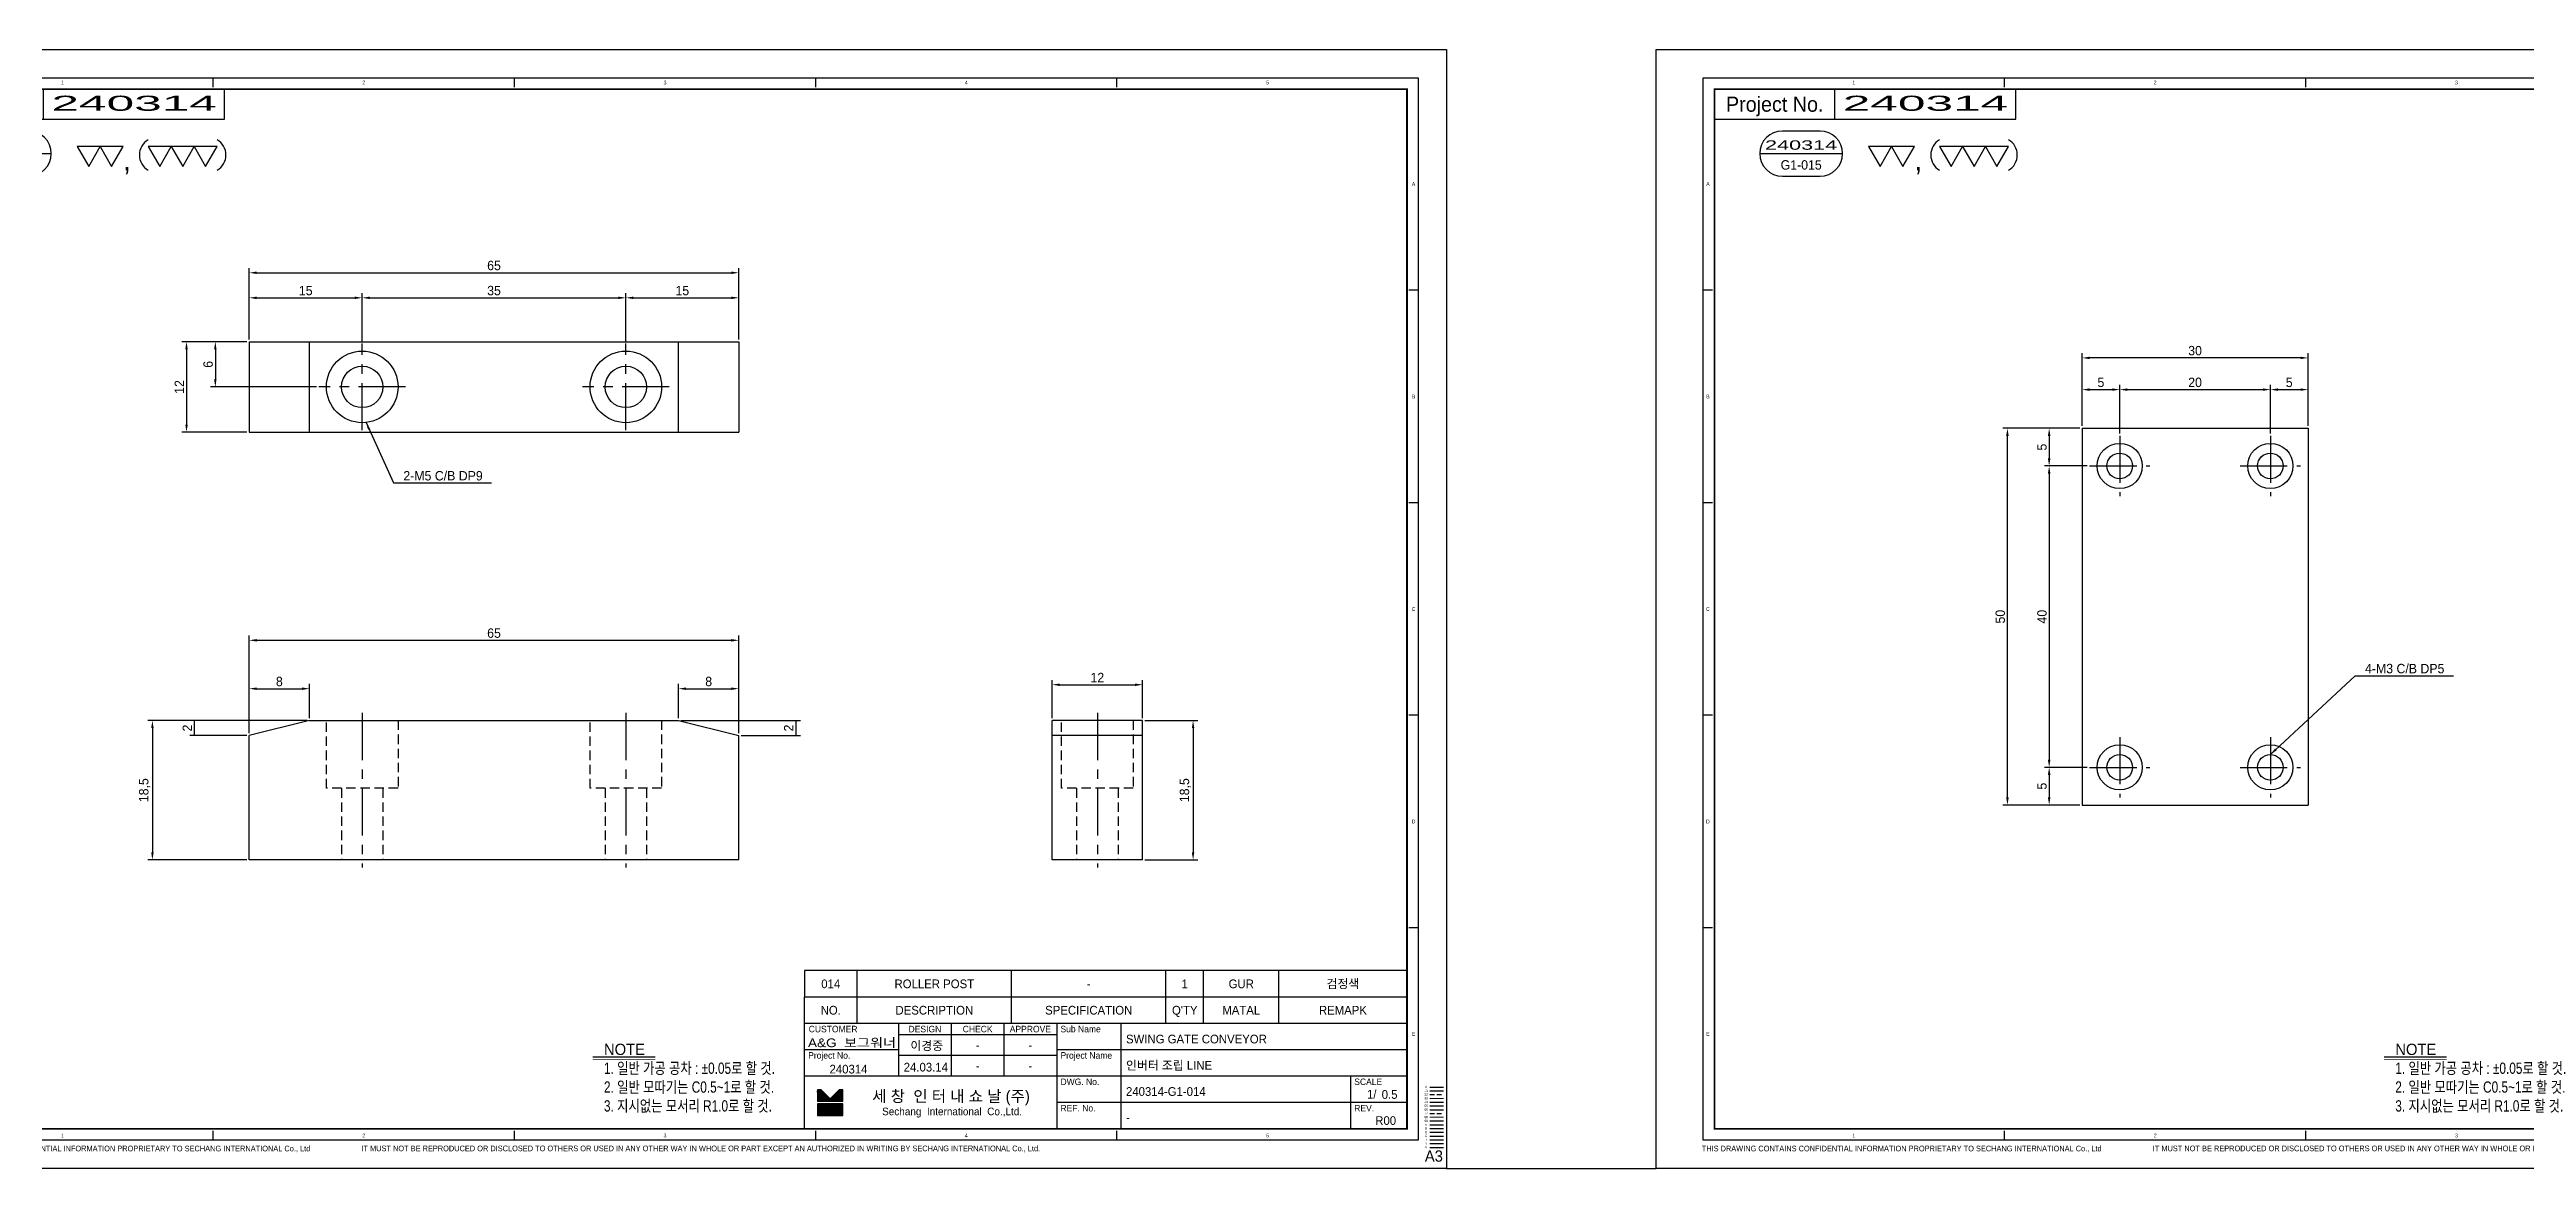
# Model space of a CAD drawing. Header units: inches. Extents: x 0 to 77285, y -118 to 40065.
# Drawn here: x 72212.4 to 72541.3, y 15466 to 15614.5 of the extents above; entities that cross this region are included whole.
import ezdxf
from ezdxf.enums import TextEntityAlignment as Align

# ---------------------------------------------------------------- set-up
doc = ezdxf.new("R2010")
doc.units = ezdxf.units.IN
doc.header["$LTSCALE"] = 5
doc.header["$MEASUREMENT"] = 0
for name, pattern in [('CENTER', [2, 1.25, -0.25, 0.25, -0.25]), ('HIDDEN', [0.375, 0.25, -0.125]), ('PHANTOM', [2.5, 1.25, -0.25, 0.25, -0.25, 0.25, -0.25])]:
    doc.linetypes.add(name, pattern=pattern)
for name, color, linetype in [('11', 1, 'CENTER'), ('22', 2, 'HIDDEN'), ('44', 4, 'Continuous'), ('55', 5, 'Continuous'), ('66', 6, 'PHANTOM'), ('77', 40, 'HIDDEN'), ('99', 181, 'Continuous'), ('A', 8, 'Continuous'), ('B', 123, 'Continuous'), ('D', 3, 'Continuous'), ('G', 231, 'Continuous'), ('T', 3, 'Continuous'), ('VV', 1, 'Continuous'), ('Y', 60, 'Continuous')]:
    doc.layers.add(name, color=color, linetype=linetype)
doc.layers.add('33', color=3, linetype='PHANTOM', lineweight=9)
doc.layers.add('88', color=35, linetype='Continuous', lineweight=5)
doc.styles.add('SCI', font='')
doc.styles.get('SCI').set_extended_font_data('Gulim')
doc.dimstyles.new('SCH', dxfattribs={"dimtxt": 2.5, "dimasz": 2, "dimexe": 1.25, "dimexo": 0.625, "dimtad": 1, "dimdec": 8, "dimtxsty": 'SCI', "dimcen": 2.5, "dimclrd": 4, "dimclre": 4, "dimclrt": 7, "dimadec": 8, "dimazin": 2, "dimtfac": 1, "dimtdec": 8, "dimtmove": 0, "dimatfit": 3, "dimfxl": 1, "dimarcsym": 0})

# ---------------------------------------------------------------- blocks, each defined once
blk = doc.blocks.new('A$Cf37cf9b6')
for p, q in [((-15, 0), (-15, -16.5)), ((-15, 0), (50, 0)), ((50, 0), (50, -16.5)), ((-7, -18.5), (-15, -16.5)), ((42, -18.5), (-7, -18.5)), ((42, -18.5), (50, -16.5))]:
    blk.add_line(p, q)
at = {"layer": '11'}
for p, q in [((0, -19.5), (0, 1)), ((35, -19.5), (35, 1))]:
    blk.add_line(p, q, dxfattribs=at)
at = {"layer": '22'}
for p, q in [((-2.75, -9.5), (-2.75, 0)), ((2.75, -9.5), (2.75, 0)), ((32.25, -9.5), (32.25, 0)), ((37.75, -9.5), (37.75, 0)), ((-4.75, -18.5), (-4.75, -9.5)), ((-4.75, -9.5), (4.75, -9.5)), ((4.75, -9.5), (4.75, -18.5)), ((30.25, -18.5), (30.25, -9.5)), ((30.25, -9.5), (39.75, -9.5)), ((39.75, -9.5), (39.75, -18.5))]:
    blk.add_line(p, q, dxfattribs=at)
blk = doc.blocks.new('A$Cbcd5fe96')
for p, q in [((-5, 0), (-5, 12)), ((60, 12), (-5, 12)), ((3, 12), (3, 0)), ((52, 12), (52, 0)), ((60, 0), (60, 12)), ((60, 0), (-5, 0))]:
    blk.add_line(p, q)
for centre, radius in [((10, 6), 4.75), ((45, 6), 4.75), ((10, 6), 2.75), ((45, 6), 2.75)]:
    blk.add_circle(centre, radius)
at = {"layer": '11'}
for p, q in [((10, 11.75), (10, 0.25)), ((45, 11.75), (45, 0.25)), ((4.25, 6), (15.75, 6)), ((39.25, 6), (50.75, 6))]:
    blk.add_line(p, q, dxfattribs=at)
blk = doc.blocks.new('A$C243f6bf6')
for p, q in [((-25, 5), (-25, -45)), ((-25, 5), (5, 5)), ((5, 5), (5, -45)), ((-25, -45), (5, -45))]:
    blk.add_line(p, q)
for centre, radius in [((-20, 0), 3), ((-20, 0), 1.7), ((0, 0), 3), ((0, 0), 1.7), ((-20, -40), 3), ((-20, -40), 1.7), ((0, -40), 3), ((0, -40), 1.7)]:
    blk.add_circle(centre, radius)
at = {"layer": '11'}
for p, q in [((-20, 4), (-20, -4)), ((0, 4), (0, -4)), ((-24, 0), (-16, 0)), ((-4, 0), (4, 0)), ((-20, -36), (-20, -44)), ((0, -36), (0, -44)), ((-24, -40), (-16, -40)), ((-4, -40), (4, -40))]:
    blk.add_line(p, q, dxfattribs=at)
blk = doc.blocks.new('A$C1dd4786c')
for p, q in [((-18.5, 6), (-18.5, -6)), ((0, 6), (-18.5, 6)), ((-16.5, 6), (-16.5, -6)), ((0, 6), (0, -6)), ((0, -6), (-18.5, -6))]:
    blk.add_line(p, q)
at = {"layer": '11'}
blk.add_line((-19.5, 0), (1, 0), dxfattribs=at)
at = {"layer": '22'}
for p, q in [((-18.5, 4.75), (-9.5, 4.75)), ((-9.5, 4.75), (-9.5, -4.75)), ((-9.5, 2.75), (0, 2.75)), ((-9.5, -2.75), (0, -2.75)), ((-9.5, -4.75), (-18.5, -4.75))]:
    blk.add_line(p, q, dxfattribs=at)
blk = doc.blocks.new('J2')
for p, q in [((0, 2.25), (-2.6, 2.25)), ((-2.6, 2.25), (-1.3, 0)), ((-1.3, 0), (0, 2.25)), ((2.6, 2.25), (0, 2.25)), ((0, 2.25), (1.3, 0)), ((1.3, 0), (2.6, 2.25))]:
    blk.add_line(p, q)
blk = doc.blocks.new('J3')
for p, q in [((-3.9, 2.25), (-2.6, 0)), ((-1.3, 2.25), (-3.9, 2.25)), ((-2.6, 0), (-1.3, 2.25)), ((-1.3, 2.25), (0, 0)), ((1.3, 2.25), (-1.3, 2.25)), ((0, 0), (1.3, 2.25)), ((1.3, 2.25), (2.6, 0)), ((3.9, 2.25), (1.3, 2.25)), ((2.6, 0), (3.9, 2.25))]:
    blk.add_line(p, q)
blk = doc.blocks.new('A$C645fd8c3')
at = {"linetype": 'Continuous'}
h = blk.add_hatch(dxfattribs=at)
h.set_pattern_fill('ANSI31', color=5, scale=0.563055, style=0)
h.set_pattern_definition([(45, (-482.600826, -378.99261), (-0.04976753, 0.04976753), [])])
h.paths.add_polyline_path([(259.73, -279.27), (259.73, -276.17), (258.74, -276.17), (256.35, -278.56), (253.96, -276.17), (252.97, -276.17), (252.97, -279.27)])
h.paths.add_polyline_path([(252.97, -279.83), (252.97, -282.93), (259.73, -282.93), (259.73, -279.83)])
at = {"color": 2}
for p, q in [((12.5, -289.5), (12.5, -7.5)), ((12.5, -7.5), (412.5, -7.5)), ((92.5, -10), (92.5, -7.5)), ((172.5, -10), (172.5, -7.5)), ((252.5, -10), (252.5, -7.5)), ((332.5, -10), (332.5, -7.5)), ((412.5, -7.5), (412.5, -289.5)), ((15, -63.9), (12.5, -63.9)), ((412.5, -63.9), (410, -63.9)), ((15, -120.3), (12.5, -120.3)), ((412.5, -120.3), (410, -120.3)), ((15, -176.7), (12.5, -176.7)), ((412.5, -176.7), (410, -176.7)), ((15, -233.1), (12.5, -233.1)), ((412.5, -233.1), (410, -233.1)), ((92.5, -289.5), (92.5, -287)), ((172.5, -289.5), (172.5, -287)), ((252.5, -289.5), (252.5, -287)), ((332.5, -289.5), (332.5, -287)), ((412.5, -289.5), (12.5, -289.5))]:
    blk.add_line(p, q, dxfattribs=at)
at = {"color": 40}
for p, q in [((47.5, -18.5), (47.5, -10.5)), ((95.5, -18.5), (95.5, -10.5))]:
    blk.add_line(p, q, dxfattribs=at)
at = {"color": 7, "linetype": 'Continuous'}
blk.add_line((27.52, -27.62), (49.52, -27.62), dxfattribs=at)
for p, q in [((409.5, -244.5), (249.5, -244.5)), ((249.5, -244.5), (249.5, -251.5)), ((249.5, -286.5), (249.5, -251.5)), ((409.5, -251.5), (249.5, -251.5)), ((409.5, -258.5), (249.5, -258.5)), ((316.5, -261.5), (274.5, -261.5)), ((316.5, -258.5), (316.5, -286.5)), ((316.5, -267), (274.5, -267)), ((415.59, -275.4), (419.2, -275.4))]:
    blk.add_line(p, q)
at = {"color": 3}
for p, q in [((263.5, -251.5), (263.5, -244.5)), ((304.5, -251.5), (304.5, -244.5)), ((345.5, -251.5), (345.5, -244.5)), ((355.5, -251.5), (355.5, -244.5)), ((375.5, -251.5), (375.5, -244.5)), ((263.5, -258.5), (263.5, -251.5)), ((304.5, -258.5), (304.5, -251.5)), ((345.5, -258.5), (345.5, -251.5)), ((355.5, -258.5), (355.5, -251.5)), ((375.5, -258.5), (375.5, -251.5)), ((274.5, -258.5), (274.5, -272.5)), ((288.5, -258.5), (288.5, -272.5)), ((302.5, -258.5), (302.5, -272.5)), ((333.5, -258.5), (333.5, -286.5)), ((274.5, -265.5), (249.5, -265.5)), ((409.58, -265.5), (316.5, -265.5)), ((409.5, -272.5), (249.5, -272.5)), ((409.58, -279.5), (316.5, -279.5))]:
    blk.add_line(p, q, dxfattribs=at)
at = {"color": 5, "linetype": 'Continuous'}
for p, q in [((252.97, -276.17), (252.97, -279.27)), ((253.96, -276.17), (252.97, -276.17)), ((253.96, -276.17), (256.35, -278.56)), ((258.74, -276.17), (256.35, -278.56)), ((259.73, -276.17), (258.74, -276.17)), ((259.73, -279.27), (259.73, -276.17)), ((259.73, -279.27), (252.97, -279.27)), ((252.97, -279.83), (252.97, -282.93)), ((259.73, -279.83), (252.97, -279.83)), ((259.73, -282.93), (259.73, -279.83)), ((252.97, -282.93), (259.73, -282.93))]:
    blk.add_line(p, q, dxfattribs=at)
at = {"color": 40, "const_width": 0.5}
blk.add_lwpolyline([(15.5, -286.5), (15.5, -10.5), (409.5, -10.5), (409.5, -286.5)], close=True, dxfattribs=at)
at = {"color": 40}
blk.add_lwpolyline([(15.5, -18.5), (95.5, -18.5)], dxfattribs=at)
blk.add_lwpolyline([(33.52, -21.62, 1), (33.52, -33.62), (43.52, -33.62, 1), (43.52, -21.62)], format="xyb", close=True)
at = {"const_width": 0.257}
blk.add_lwpolyline([(193.31, -268.04), (209.91, -268.04)], dxfattribs=at)
at = {"color": 3}
blk.add_lwpolyline([(193.31, -267.35), (209.91, -267.35)], dxfattribs=at)
for centre, start, end in [((77.61, -27.99), 120, 240), ((91.22, -27.99), 300, 60)]:
    blk.add_arc(centre, 4.69, start, end)
at = {"layer": '11'}
blk.add_line((415.59, -276.4), (419.2, -276.4), dxfattribs=at)
at = {"layer": '22'}
blk.add_line((415.59, -277.4), (419.2, -277.4), dxfattribs=at)
at = {"layer": '33'}
blk.add_line((415.59, -278.4), (419.2, -278.4), dxfattribs=at)
at = {"layer": '44'}
blk.add_line((415.59, -279.4), (419.2, -279.4), dxfattribs=at)
at = {"layer": '55'}
blk.add_line((415.59, -280.4), (419.2, -280.4), dxfattribs=at)
at = {"layer": '66'}
blk.add_line((415.59, -281.4), (419.2, -281.4), dxfattribs=at)
at = {"layer": '77'}
blk.add_line((415.59, -282.4), (419.2, -282.4), dxfattribs=at)
at = {"layer": '88'}
blk.add_line((415.59, -283.4), (419.2, -283.4), dxfattribs=at)
at = {"layer": '99'}
blk.add_line((415.59, -284.4), (419.2, -284.4), dxfattribs=at)
at = {"layer": 'A'}
blk.add_line((415.59, -285.4), (419.2, -285.4), dxfattribs=at)
at = {"layer": 'B'}
blk.add_line((415.59, -286.4), (419.2, -286.4), dxfattribs=at)
at = {"layer": 'D'}
blk.add_line((415.59, -287.4), (419.2, -287.4), dxfattribs=at)
at = {"layer": 'Defpoints', "color": 1}
blk.add_lwpolyline([(0, -297), (0, 0), (420, 0), (420, -297)], close=True, dxfattribs=at)
at = {"layer": 'G'}
blk.add_line((415.59, -288.4), (419.2, -288.4), dxfattribs=at)
at = {"layer": 'T'}
for p, q in [((394.5, -272.5), (394.5, -286.5)), ((415.59, -289.4), (419.2, -289.4))]:
    blk.add_line(p, q, dxfattribs=at)
at = {"layer": 'VV'}
blk.add_line((415.59, -291.4), (419.2, -291.4), dxfattribs=at)
at = {"layer": 'Y'}
blk.add_line((415.59, -290.4), (419.2, -290.4), dxfattribs=at)
at = {"xscale": 2.34375, "yscale": 2.34375, "zscale": 2.34375}
for name, p in [('J2', (62.5, -31.03)), ('J3', (84.42, -31.03))]:
    blk.add_blockref(name, p, dxfattribs=at)
at = {"style": 'SCI'}
for s, height, p in [('Project No.', 4, (31.5, -14.5)), (',', 5.86, (69.61, -29.14)), ('NO.', 2.308, (256.5, -255)), ('DESCRIPTION', 2.3077, (284, -255)), ('SPECIFICATION', 2.3077, (325, -255)), ("Q'TY", 2.308, (350.5, -255)), ('MATAL', 2.308, (365.5, -255)), ('REMAPK', 2.308, (392.5, -255)), ('DESIGN', 1.731, (281.5, -260)), ('이경중', 2.308, (282, -264.44)), ('CHECK', 1.731, (295.5, -260)), ('APPROVE', 1.731, (309.5, -260)), ('-', 2.31, (295.5, -264.25)), ('-', 2.31, (309.5, -264.25)), ('세 창  인 터 내 쇼 날 (주)', 3.0296, (288.44, -277.82)), ('0', 0.6, (414.6, -275.37)), ('Sechang  International  Co.,Ltd.', 2.0198, (288.72, -281.87))]:
    blk.add_text(s, height=height, dxfattribs=at).set_placement(p, align=Align.MIDDLE_CENTER)
at = {"color": 2, "style": 'SCI'}
for s, p in [('1', (52.5, -8.75)), ('2', (132.5, -8.75)), ('3', (212.5, -8.75)), ('4', (292.5, -8.75)), ('5', (372.5, -8.75)), ('A', (13.75, -35.7)), ('A', (411.25, -35.7)), ('B', (13.75, -92.1)), ('B', (411.25, -92.1)), ('C', (13.75, -148.5)), ('C', (411.25, -148.5)), ('D', (13.75, -204.9)), ('D', (411.25, -204.9)), ('E', (13.75, -261.3)), ('E', (411.25, -261.3)), ('E', (411.25, -261.3)), ('1', (52.5, -288.25)), ('2', (132.5, -288.25)), ('3', (212.5, -288.25)), ('4', (292.5, -288.25)), ('5', (372.5, -288.25))]:
    blk.add_text(s, height=1, dxfattribs=at).set_placement(p, align=Align.MIDDLE_CENTER)
at = {"style": 'SCI'}
for s, height, p in [('CUSTOMER', 1.731, (250.65, -260)), ('Sub Name', 1.731, (317.5, -260)), ('Project No.', 1.7308, (250.5, -267)), ('Project Name', 1.7308, (317.5, -267)), ('DWG. No.', 1.731, (317.5, -274)), ('SCALE', 1.731, (395.5, -274)), ('REF. No.', 1.731, (317.5, -281)), ('REV.', 1.731, (395.5, -281))]:
    blk.add_text(s, height=height, dxfattribs=at).set_placement(p, align=Align.MIDDLE_LEFT)
at = {"color": 40, "style": 'SCI'}
for s, height, p in [('-', 2.31, (295.5, -269.75)), ('-', 2.31, (309.5, -269.75)), ('1/', 2.308, (400.15, -277.29))]:
    blk.add_text(s, height=height, dxfattribs=at).set_placement(p, align=Align.MIDDLE_CENTER)
at = {"color": 3, "linetype": 'Continuous', "style": 'SCI'}
for s, p in [('THIS DRAWING CONTAINS CONFIDENTIAL INFORMATION PROPRIETARY TO SECHANG INTERNATIONAL Co., Ltd  ', (12.11, -292.46)), ('IT MUST NOT BE REPRODUCED OR DISCLOSED TO OTHERS OR USED IN ANY OTHER WAY IN WHOLE OR PART EXCEPT AN AUTHORIZED IN WRITING BY SECHANG INTERNATIONAL Co., Ltd.', (131.88, -292.43))]:
    blk.add_text(s, height=1.5, dxfattribs=at).set_placement(p)
at = {"color": 2, "style": 'SCI'}
blk.add_text('A3', height=3, dxfattribs=at).set_placement((419.05, -296.11), align=Align.BOTTOM_RIGHT)
at = {"color": 40, "insert": (196.28, -263.89), "char_height": 3, "attachment_point": 1, "style": 'SCI'}
blk.add_mtext_dynamic_manual_height_columns('NOTE{\\W0.8;\\P1. 일반 가공 공차 : %%P0.05로 할 것.\\P2. 일반 모따기는 C0.5~1로 할 것.\\P3. 지시없는 모서리 R1.0로 할 것.}', width=205.982, gutter_width=1.29, heights=[0], dxfattribs=at)
at = {"layer": '11', "style": 'SCI'}
blk.add_text('11', height=0.6, dxfattribs=at).set_placement((414.6, -276.37), align=Align.MIDDLE_CENTER)
at = {"layer": '22', "style": 'SCI'}
blk.add_text('22', height=0.6, dxfattribs=at).set_placement((414.6, -277.37), align=Align.MIDDLE_CENTER)
at = {"layer": '33', "style": 'SCI'}
blk.add_text('33', height=0.6, dxfattribs=at).set_placement((414.6, -278.37), align=Align.MIDDLE_CENTER)
at = {"layer": '44', "style": 'SCI'}
blk.add_text('44', height=0.6, dxfattribs=at).set_placement((414.6, -279.37), align=Align.MIDDLE_CENTER)
at = {"layer": '55', "style": 'SCI'}
blk.add_text('55', height=0.6, dxfattribs=at).set_placement((414.6, -280.37), align=Align.MIDDLE_CENTER)
at = {"layer": '66', "style": 'SCI'}
blk.add_text('66', height=0.6, dxfattribs=at).set_placement((414.6, -281.37), align=Align.MIDDLE_CENTER)
at = {"layer": '77', "style": 'SCI'}
blk.add_text('77', height=0.6, dxfattribs=at).set_placement((414.6, -282.37), align=Align.MIDDLE_CENTER)
at = {"layer": '88', "style": 'SCI'}
blk.add_text('88', height=0.6, dxfattribs=at).set_placement((414.6, -283.37), align=Align.MIDDLE_CENTER)
at = {"layer": '99', "style": 'SCI'}
blk.add_text('99', height=0.6, dxfattribs=at).set_placement((414.6, -284.37), align=Align.MIDDLE_CENTER)
at = {"layer": 'A', "style": 'SCI'}
blk.add_text('A', height=0.6, dxfattribs=at).set_placement((414.6, -285.37), align=Align.MIDDLE_CENTER)
at = {"layer": 'B', "style": 'SCI'}
blk.add_text('B', height=0.6, dxfattribs=at).set_placement((414.6, -286.37), align=Align.MIDDLE_CENTER)
at = {"layer": 'D', "style": 'SCI'}
blk.add_text('D', height=0.6, dxfattribs=at).set_placement((414.6, -287.37), align=Align.MIDDLE_CENTER)
at = {"layer": 'G', "style": 'SCI'}
blk.add_text('G', height=0.6, dxfattribs=at).set_placement((414.6, -288.37), align=Align.MIDDLE_CENTER)
at = {"layer": 'T', "style": 'SCI'}
blk.add_text('T', height=0.6, dxfattribs=at).set_placement((414.6, -289.37), align=Align.MIDDLE_CENTER)
at = {"layer": 'VV', "style": 'SCI'}
blk.add_text('V', height=0.6, dxfattribs=at).set_placement((414.6, -291.37), align=Align.MIDDLE_CENTER)
at = {"layer": 'Y', "style": 'SCI'}
blk.add_text('Y', height=0.6, dxfattribs=at).set_placement((414.6, -290.37), align=Align.MIDDLE_CENTER)
blk = doc.blocks.new('*D1643')
at = {"color": 4, "lineweight": -2, "transparency": 16777216}
for p, q in [((72238.95, 15575.99), (72238.95, 15582.13)), ((72239.95, 15581.51), (72252.95, 15581.51)), ((72253.95, 15575.99), (72253.95, 15582.13))]:
    blk.add_line(p, q, dxfattribs=at)
at = {"color": 4, "transparency": 16777216}
for points in [[(72239.95, 15581.67), (72239.95, 15581.34), (72238.95, 15581.51)], [(72252.95, 15581.67), (72252.95, 15581.34), (72253.95, 15581.51)]]:
    blk.add_solid(points, dxfattribs=at)
at = {"layer": 'Defpoints', "color": 0, "transparency": 16777216}
for p in [(72253.95, 15581.51), (72238.95, 15575.68), (72253.95, 15575.68)]:
    blk.add_point(p, dxfattribs=at)
at = {"color": 7, "transparency": 16777216, "insert": (72246.45, 15582.46), "char_height": 1.25, "attachment_point": 5, "style": 'SCI'}
blk.add_mtext('15', dxfattribs=at)
blk = doc.blocks.new('*D1645')
at = {"color": 4, "lineweight": -2, "transparency": 16777216}
for p, q in [((72288.95, 15575.74), (72288.95, 15582.13)), ((72289.95, 15581.51), (72302.95, 15581.51)), ((72303.95, 15575.99), (72303.95, 15582.13))]:
    blk.add_line(p, q, dxfattribs=at)
at = {"color": 4, "transparency": 16777216}
for points in [[(72289.95, 15581.67), (72289.95, 15581.34), (72288.95, 15581.51)], [(72302.95, 15581.67), (72302.95, 15581.34), (72303.95, 15581.51)]]:
    blk.add_solid(points, dxfattribs=at)
at = {"layer": 'Defpoints', "color": 0, "transparency": 16777216}
for p in [(72303.95, 15581.51), (72288.95, 15575.43), (72303.95, 15575.68)]:
    blk.add_point(p, dxfattribs=at)
at = {"color": 7, "transparency": 16777216, "insert": (72296.45, 15582.46), "char_height": 1.25, "attachment_point": 5, "style": 'SCI'}
blk.add_mtext('15', dxfattribs=at)
blk = doc.blocks.new('*D1646')
at = {"color": 4, "lineweight": -2, "transparency": 16777216}
for p, q in [((72238.95, 15575.99), (72238.95, 15585.46)), ((72239.95, 15584.83), (72302.95, 15584.83)), ((72303.95, 15575.99), (72303.95, 15585.46))]:
    blk.add_line(p, q, dxfattribs=at)
at = {"color": 4, "transparency": 16777216}
for points in [[(72239.95, 15585), (72239.95, 15584.67), (72238.95, 15584.83)], [(72302.95, 15585), (72302.95, 15584.67), (72303.95, 15584.83)]]:
    blk.add_solid(points, dxfattribs=at)
at = {"layer": 'Defpoints', "color": 0, "transparency": 16777216}
for p in [(72303.95, 15584.83), (72238.95, 15575.68), (72303.95, 15575.68)]:
    blk.add_point(p, dxfattribs=at)
at = {"color": 7, "transparency": 16777216, "insert": (72271.45, 15585.79), "char_height": 1.25, "attachment_point": 5, "style": 'SCI'}
blk.add_mtext('65', dxfattribs=at)
blk = doc.blocks.new('*D1647')
at = {"color": 4, "lineweight": -2, "transparency": 16777216}
for p, q in [((72238.64, 15575.68), (72233.82, 15575.68)), ((72234.45, 15574.68), (72234.45, 15570.68)), ((72247.89, 15569.68), (72233.82, 15569.68))]:
    blk.add_line(p, q, dxfattribs=at)
at = {"color": 4, "transparency": 16777216}
for points in [[(72234.28, 15574.68), (72234.61, 15574.68), (72234.45, 15575.68)], [(72234.28, 15570.68), (72234.61, 15570.68), (72234.45, 15569.68)]]:
    blk.add_solid(points, dxfattribs=at)
at = {"layer": 'Defpoints', "color": 0, "transparency": 16777216}
for p in [(72238.95, 15575.68), (72234.45, 15569.68), (72248.2, 15569.68)]:
    blk.add_point(p, dxfattribs=at)
at = {"color": 7, "transparency": 16777216, "insert": (72233.49, 15572.68), "char_height": 1.25, "attachment_point": 5, "rotation": 90, "style": 'SCI'}
blk.add_mtext('6', dxfattribs=at)
blk = doc.blocks.new('*D1648')
at = {"color": 4, "lineweight": -2, "transparency": 16777216}
for p, q in [((72238.64, 15575.68), (72230, 15575.68)), ((72230.62, 15574.68), (72230.62, 15564.68)), ((72238.64, 15563.68), (72230, 15563.68))]:
    blk.add_line(p, q, dxfattribs=at)
at = {"color": 4, "transparency": 16777216}
for points in [[(72230.46, 15574.68), (72230.79, 15574.68), (72230.62, 15575.68)], [(72230.46, 15564.68), (72230.79, 15564.68), (72230.62, 15563.68)]]:
    blk.add_solid(points, dxfattribs=at)
at = {"layer": 'Defpoints', "color": 0, "transparency": 16777216}
for p in [(72238.95, 15575.68), (72230.62, 15563.68), (72238.95, 15563.68)]:
    blk.add_point(p, dxfattribs=at)
at = {"color": 7, "transparency": 16777216, "insert": (72229.67, 15569.68), "char_height": 1.25, "attachment_point": 5, "rotation": 90, "style": 'SCI'}
blk.add_mtext('12', dxfattribs=at)
blk = doc.blocks.new('*D1649')
at = {"color": 4, "lineweight": -2, "transparency": 16777216}
for p, q in [((72246.64, 15525.41), (72231.05, 15525.41)), ((72231.67, 15523.41), (72231.67, 15525.41)), ((72238.64, 15523.41), (72231.05, 15523.41))]:
    blk.add_line(p, q, dxfattribs=at)
at = {"layer": 'Defpoints', "color": 0, "transparency": 16777216}
for p in [(72231.67, 15525.41), (72246.95, 15525.41), (72238.95, 15523.41)]:
    blk.add_point(p, dxfattribs=at)
at = {"color": 7, "transparency": 16777216, "insert": (72230.73, 15524.41), "char_height": 1.25, "attachment_point": 5, "rotation": 90, "style": 'SCI'}
blk.add_mtext('2', dxfattribs=at)
blk = doc.blocks.new('*D1650')
at = {"color": 4, "lineweight": -2, "transparency": 16777216}
for p, q in [((72238.95, 15523.73), (72238.95, 15530.26)), ((72239.95, 15529.63), (72245.95, 15529.63)), ((72246.95, 15525.73), (72246.95, 15530.26))]:
    blk.add_line(p, q, dxfattribs=at)
at = {"color": 4, "transparency": 16777216}
for points in [[(72239.95, 15529.8), (72239.95, 15529.46), (72238.95, 15529.63)], [(72245.95, 15529.8), (72245.95, 15529.46), (72246.95, 15529.63)]]:
    blk.add_solid(points, dxfattribs=at)
at = {"layer": 'Defpoints', "color": 0, "transparency": 16777216}
for p in [(72246.95, 15529.63), (72246.95, 15525.41), (72238.95, 15523.41)]:
    blk.add_point(p, dxfattribs=at)
at = {"color": 7, "transparency": 16777216, "insert": (72242.95, 15530.58), "char_height": 1.25, "attachment_point": 5, "style": 'SCI'}
blk.add_mtext('8', dxfattribs=at)
blk = doc.blocks.new('*D1651')
at = {"color": 4, "lineweight": -2, "transparency": 16777216}
for p, q in [((72295.95, 15525.73), (72295.95, 15530.26)), ((72296.95, 15529.63), (72302.95, 15529.63)), ((72303.95, 15523.73), (72303.95, 15530.26))]:
    blk.add_line(p, q, dxfattribs=at)
at = {"color": 4, "transparency": 16777216}
for points in [[(72296.95, 15529.8), (72296.95, 15529.46), (72295.95, 15529.63)], [(72302.95, 15529.8), (72302.95, 15529.46), (72303.95, 15529.63)]]:
    blk.add_solid(points, dxfattribs=at)
at = {"layer": 'Defpoints', "color": 0, "transparency": 16777216}
for p in [(72303.95, 15529.63), (72295.95, 15525.41), (72303.95, 15523.41)]:
    blk.add_point(p, dxfattribs=at)
at = {"color": 7, "transparency": 16777216, "insert": (72299.95, 15530.58), "char_height": 1.25, "attachment_point": 5, "style": 'SCI'}
blk.add_mtext('8', dxfattribs=at)
blk = doc.blocks.new('*D1652')
at = {"color": 4, "lineweight": -2, "transparency": 16777216}
for p, q in [((72296.27, 15525.41), (72312.14, 15525.41)), ((72311.51, 15525.41), (72311.51, 15523.41)), ((72304.27, 15523.41), (72312.14, 15523.41))]:
    blk.add_line(p, q, dxfattribs=at)
at = {"layer": 'Defpoints', "color": 0, "transparency": 16777216}
for p in [(72295.95, 15525.41), (72303.95, 15523.41), (72311.51, 15523.41)]:
    blk.add_point(p, dxfattribs=at)
at = {"color": 7, "transparency": 16777216, "insert": (72310.57, 15524.41), "char_height": 1.25, "attachment_point": 5, "rotation": 90, "style": 'SCI'}
blk.add_mtext('2', dxfattribs=at)
blk = doc.blocks.new('*D1653')
at = {"color": 4, "lineweight": -2, "transparency": 16777216}
for p, q in [((72246.64, 15525.41), (72225.47, 15525.41)), ((72226.09, 15524.41), (72226.09, 15507.91)), ((72238.64, 15506.91), (72225.47, 15506.91))]:
    blk.add_line(p, q, dxfattribs=at)
at = {"color": 4, "transparency": 16777216}
for points in [[(72225.93, 15524.41), (72226.26, 15524.41), (72226.09, 15525.41)], [(72225.93, 15507.91), (72226.26, 15507.91), (72226.09, 15506.91)]]:
    blk.add_solid(points, dxfattribs=at)
at = {"layer": 'Defpoints', "color": 0, "transparency": 16777216}
for p in [(72246.95, 15525.41), (72226.09, 15506.91), (72238.95, 15506.91)]:
    blk.add_point(p, dxfattribs=at)
at = {"color": 7, "transparency": 16777216, "insert": (72225.06, 15516.16), "char_height": 1.25, "attachment_point": 5, "rotation": 90, "style": 'SCI'}
blk.add_mtext('18,5', dxfattribs=at)
blk = doc.blocks.new('*D1654')
at = {"color": 4, "lineweight": -2, "transparency": 16777216}
for p, q in [((72238.95, 15523.73), (72238.95, 15536.68)), ((72239.95, 15536.05), (72302.95, 15536.05)), ((72303.95, 15523.73), (72303.95, 15536.68))]:
    blk.add_line(p, q, dxfattribs=at)
at = {"color": 4, "transparency": 16777216}
for points in [[(72239.95, 15536.22), (72239.95, 15535.88), (72238.95, 15536.05)], [(72302.95, 15536.22), (72302.95, 15535.88), (72303.95, 15536.05)]]:
    blk.add_solid(points, dxfattribs=at)
at = {"layer": 'Defpoints', "color": 0, "transparency": 16777216}
for p in [(72303.95, 15536.05), (72238.95, 15523.41), (72303.95, 15523.41)]:
    blk.add_point(p, dxfattribs=at)
at = {"color": 7, "transparency": 16777216, "insert": (72271.45, 15537), "char_height": 1.25, "attachment_point": 5, "style": 'SCI'}
blk.add_mtext('65', dxfattribs=at)
blk = doc.blocks.new('*D1655')
at = {"color": 4, "lineweight": -2, "transparency": 16777216}
for p, q in [((72345.55, 15525.73), (72345.55, 15530.78)), ((72346.55, 15530.16), (72356.55, 15530.16)), ((72357.55, 15525.73), (72357.55, 15530.78))]:
    blk.add_line(p, q, dxfattribs=at)
at = {"color": 4, "transparency": 16777216}
for points in [[(72346.55, 15530.32), (72346.55, 15529.99), (72345.55, 15530.16)], [(72356.55, 15530.32), (72356.55, 15529.99), (72357.55, 15530.16)]]:
    blk.add_solid(points, dxfattribs=at)
at = {"layer": 'Defpoints', "color": 0, "transparency": 16777216}
for p in [(72357.55, 15530.16), (72345.55, 15525.41), (72357.55, 15525.41)]:
    blk.add_point(p, dxfattribs=at)
at = {"color": 7, "transparency": 16777216, "insert": (72351.55, 15531.11), "char_height": 1.25, "attachment_point": 5, "style": 'SCI'}
blk.add_mtext('12', dxfattribs=at)
blk = doc.blocks.new('*D1656')
at = {"color": 4, "lineweight": -2, "transparency": 16777216}
for p, q in [((72357.86, 15525.41), (72364.89, 15525.41)), ((72364.26, 15524.41), (72364.26, 15507.91)), ((72357.86, 15506.91), (72364.89, 15506.91))]:
    blk.add_line(p, q, dxfattribs=at)
at = {"color": 4, "transparency": 16777216}
for points in [[(72364.1, 15524.41), (72364.43, 15524.41), (72364.26, 15525.41)], [(72364.1, 15507.91), (72364.43, 15507.91), (72364.26, 15506.91)]]:
    blk.add_solid(points, dxfattribs=at)
at = {"layer": 'Defpoints', "color": 0, "transparency": 16777216}
for p in [(72357.55, 15525.41), (72357.55, 15506.91), (72364.26, 15506.91)]:
    blk.add_point(p, dxfattribs=at)
at = {"color": 7, "transparency": 16777216, "insert": (72363.23, 15516.16), "char_height": 1.25, "attachment_point": 5, "rotation": 90, "style": 'SCI'}
blk.add_mtext('18,5', dxfattribs=at)
blk = doc.blocks.new('*D1657')
at = {"color": 4, "lineweight": -2, "transparency": 16777216}
for p, q in [((72482.29, 15564.51), (72482.29, 15569.95)), ((72483.29, 15569.32), (72486.29, 15569.32)), ((72487.29, 15563.51), (72487.29, 15569.95))]:
    blk.add_line(p, q, dxfattribs=at)
at = {"color": 4, "transparency": 16777216}
for points in [[(72483.29, 15569.49), (72483.29, 15569.16), (72482.29, 15569.32)], [(72486.29, 15569.49), (72486.29, 15569.16), (72487.29, 15569.32)]]:
    blk.add_solid(points, dxfattribs=at)
at = {"layer": 'Defpoints', "color": 0, "transparency": 16777216}
for p in [(72487.29, 15569.32), (72482.29, 15564.19), (72487.29, 15563.19)]:
    blk.add_point(p, dxfattribs=at)
at = {"color": 7, "transparency": 16777216, "insert": (72484.79, 15570.28), "char_height": 1.25, "attachment_point": 5, "style": 'SCI'}
blk.add_mtext('5', dxfattribs=at)
blk = doc.blocks.new('*D1658')
at = {"color": 4, "lineweight": -2, "transparency": 16777216}
for p, q in [((72487.29, 15563.51), (72487.29, 15569.95)), ((72488.29, 15569.32), (72506.29, 15569.32)), ((72507.29, 15563.51), (72507.29, 15569.95))]:
    blk.add_line(p, q, dxfattribs=at)
at = {"color": 4, "transparency": 16777216}
for points in [[(72488.29, 15569.49), (72488.29, 15569.16), (72487.29, 15569.32)], [(72506.29, 15569.49), (72506.29, 15569.16), (72507.29, 15569.32)]]:
    blk.add_solid(points, dxfattribs=at)
at = {"layer": 'Defpoints', "color": 0, "transparency": 16777216}
for p in [(72507.29, 15569.32), (72487.29, 15563.19), (72507.29, 15563.19)]:
    blk.add_point(p, dxfattribs=at)
at = {"color": 7, "transparency": 16777216, "insert": (72497.29, 15570.28), "char_height": 1.25, "attachment_point": 5, "style": 'SCI'}
blk.add_mtext('20', dxfattribs=at)
blk = doc.blocks.new('*D1659')
at = {"color": 4, "lineweight": -2, "transparency": 16777216}
for p, q in [((72507.29, 15563.51), (72507.29, 15569.95)), ((72508.29, 15569.32), (72511.29, 15569.32)), ((72512.29, 15564.51), (72512.29, 15569.95))]:
    blk.add_line(p, q, dxfattribs=at)
at = {"color": 4, "transparency": 16777216}
for points in [[(72508.29, 15569.49), (72508.29, 15569.16), (72507.29, 15569.32)], [(72511.29, 15569.49), (72511.29, 15569.16), (72512.29, 15569.32)]]:
    blk.add_solid(points, dxfattribs=at)
at = {"layer": 'Defpoints', "color": 0, "transparency": 16777216}
for p in [(72512.29, 15569.32), (72507.29, 15563.19), (72512.29, 15564.19)]:
    blk.add_point(p, dxfattribs=at)
at = {"color": 7, "transparency": 16777216, "insert": (72509.79, 15570.28), "char_height": 1.25, "attachment_point": 5, "style": 'SCI'}
blk.add_mtext('5', dxfattribs=at)
blk = doc.blocks.new('*D1660')
at = {"color": 4, "lineweight": -2, "transparency": 16777216}
for p, q in [((72482.29, 15564.51), (72482.29, 15574.16)), ((72511.29, 15573.53), (72483.29, 15573.53)), ((72512.29, 15564.51), (72512.29, 15574.16))]:
    blk.add_line(p, q, dxfattribs=at)
at = {"color": 4, "transparency": 16777216}
for points in [[(72483.29, 15573.7), (72483.29, 15573.37), (72482.29, 15573.53)], [(72511.29, 15573.7), (72511.29, 15573.37), (72512.29, 15573.53)]]:
    blk.add_solid(points, dxfattribs=at)
at = {"layer": 'Defpoints', "color": 0, "transparency": 16777216}
for p in [(72482.29, 15573.53), (72482.29, 15564.19), (72512.29, 15564.19)]:
    blk.add_point(p, dxfattribs=at)
at = {"color": 7, "transparency": 16777216, "insert": (72497.29, 15574.49), "char_height": 1.25, "attachment_point": 5, "style": 'SCI'}
blk.add_mtext('30', dxfattribs=at)
blk = doc.blocks.new('*D1661')
at = {"color": 4, "lineweight": -2, "transparency": 16777216}
for p, q in [((72481.97, 15564.19), (72477.29, 15564.19)), ((72477.92, 15563.19), (72477.92, 15560.19)), ((72482.97, 15559.19), (72477.29, 15559.19))]:
    blk.add_line(p, q, dxfattribs=at)
at = {"color": 4, "transparency": 16777216}
for points in [[(72477.75, 15563.19), (72478.09, 15563.19), (72477.92, 15564.19)], [(72477.75, 15560.19), (72478.09, 15560.19), (72477.92, 15559.19)]]:
    blk.add_solid(points, dxfattribs=at)
at = {"layer": 'Defpoints', "color": 0, "transparency": 16777216}
for p in [(72482.29, 15564.19), (72477.92, 15559.19), (72483.29, 15559.19)]:
    blk.add_point(p, dxfattribs=at)
at = {"color": 7, "transparency": 16777216, "insert": (72476.97, 15561.69), "char_height": 1.25, "attachment_point": 5, "rotation": 90, "style": 'SCI'}
blk.add_mtext('5', dxfattribs=at)
blk = doc.blocks.new('*D1662')
at = {"color": 4, "lineweight": -2, "transparency": 16777216}
for p, q in [((72482.97, 15559.19), (72477.29, 15559.19)), ((72477.92, 15558.19), (72477.92, 15520.19)), ((72482.97, 15519.19), (72477.29, 15519.19))]:
    blk.add_line(p, q, dxfattribs=at)
at = {"color": 4, "transparency": 16777216}
for points in [[(72477.75, 15558.19), (72478.09, 15558.19), (72477.92, 15559.19)], [(72477.75, 15520.19), (72478.09, 15520.19), (72477.92, 15519.19)]]:
    blk.add_solid(points, dxfattribs=at)
at = {"layer": 'Defpoints', "color": 0, "transparency": 16777216}
for p in [(72483.29, 15559.19), (72477.92, 15519.19), (72483.29, 15519.19)]:
    blk.add_point(p, dxfattribs=at)
at = {"color": 7, "transparency": 16777216, "insert": (72476.97, 15539.19), "char_height": 1.25, "attachment_point": 5, "rotation": 90, "style": 'SCI'}
blk.add_mtext('40', dxfattribs=at)
blk = doc.blocks.new('*D1663')
at = {"color": 4, "lineweight": -2, "transparency": 16777216}
for p, q in [((72482.97, 15519.19), (72477.29, 15519.19)), ((72477.92, 15518.19), (72477.92, 15515.19)), ((72481.97, 15514.19), (72477.29, 15514.19))]:
    blk.add_line(p, q, dxfattribs=at)
at = {"color": 4, "transparency": 16777216}
for points in [[(72477.75, 15518.19), (72478.09, 15518.19), (72477.92, 15519.19)], [(72477.75, 15515.19), (72478.09, 15515.19), (72477.92, 15514.19)]]:
    blk.add_solid(points, dxfattribs=at)
at = {"layer": 'Defpoints', "color": 0, "transparency": 16777216}
for p in [(72483.29, 15519.19), (72477.92, 15514.19), (72482.29, 15514.19)]:
    blk.add_point(p, dxfattribs=at)
at = {"color": 7, "transparency": 16777216, "insert": (72476.97, 15516.69), "char_height": 1.25, "attachment_point": 5, "rotation": 90, "style": 'SCI'}
blk.add_mtext('5', dxfattribs=at)
blk = doc.blocks.new('*D1664')
at = {"color": 4, "lineweight": -2, "transparency": 16777216}
for p, q in [((72481.97, 15564.19), (72471.76, 15564.19)), ((72472.38, 15515.19), (72472.38, 15563.19)), ((72481.97, 15514.19), (72471.76, 15514.19))]:
    blk.add_line(p, q, dxfattribs=at)
at = {"color": 4, "transparency": 16777216}
for points in [[(72472.21, 15563.19), (72472.55, 15563.19), (72472.38, 15564.19)], [(72472.21, 15515.19), (72472.55, 15515.19), (72472.38, 15514.19)]]:
    blk.add_solid(points, dxfattribs=at)
at = {"layer": 'Defpoints', "color": 0, "transparency": 16777216}
for p in [(72472.38, 15564.19), (72482.29, 15564.19), (72482.29, 15514.19)]:
    blk.add_point(p, dxfattribs=at)
at = {"color": 7, "transparency": 16777216, "insert": (72471.43, 15539.19), "char_height": 1.25, "attachment_point": 5, "rotation": 90, "style": 'SCI'}
blk.add_mtext('50', dxfattribs=at)
blk = doc.blocks.new('*D2610')
at = {"color": 4, "lineweight": -2, "transparency": 16777216}
for p, q in [((72253.95, 15575.74), (72253.95, 15582.13)), ((72254.95, 15581.51), (72287.95, 15581.51)), ((72288.95, 15575.74), (72288.95, 15582.13))]:
    blk.add_line(p, q, dxfattribs=at)
at = {"color": 4, "transparency": 16777216}
for points in [[(72254.95, 15581.67), (72254.95, 15581.34), (72253.95, 15581.51)], [(72287.95, 15581.67), (72287.95, 15581.34), (72288.95, 15581.51)]]:
    blk.add_solid(points, dxfattribs=at)
at = {"layer": 'Defpoints', "color": 0, "transparency": 16777216}
for p in [(72288.95, 15581.51), (72253.95, 15575.43), (72288.95, 15575.43)]:
    blk.add_point(p, dxfattribs=at)
at = {"color": 7, "transparency": 16777216, "insert": (72271.45, 15582.46), "char_height": 1.25, "attachment_point": 5, "style": 'SCI'}
blk.add_mtext('35', dxfattribs=at)

msp = doc.modelspace()

# ---------------------------------------------------------------- linework, layer by layer
at = {"layer": 'Defpoints'}
msp.add_line((72397.90624641, 15465.95728375), (72425.73483194, 15465.95728375), dxfattribs=at)

# ---------------------------------------------------------------- block references
at = {"color": 3, "xscale": 0.5, "yscale": 0.5, "zscale": 0.5}
for p in [(72187.90624641, 15614.45728375), (72425.73483194, 15614.45728375)]:
    msp.add_blockref('A$C645fd8c3', p, dxfattribs=at)
for name, p, rotation in [('A$Cbcd5fe96', (72298.95265307, 15575.68187935), 180), ('A$Cf37cf9b6', (72288.95265307, 15506.91371224), 180), ('A$C1dd4786c', (72351.55074258, 15506.91371224), 270)]:
    msp.add_blockref(name, p, dxfattribs=dict(rotation=rotation))
msp.add_blockref('A$C243f6bf6', (72507.28679632, 15559.1929492))

# ---------------------------------------------------------------- texts
at = {"style": 'SCI'}
for height, width, p, p2 in [(2, 2.339307, (72212.68254522, 15606.3320183), (72234.66144169, 15606.3320183)), (2, 2.339307, (72450.51113076, 15606.3320183), (72472.49002723, 15606.3320183)), (1.25, 1.63101, (72440.19641812, 15601.16169223), (72449.773988, 15601.16169223))]:
    msp.add_text('240314', height=height, dxfattribs=dict(at, width=width)).set_placement(p, p2, align=Align.FIT)
for s, height, p in [('G1-015', 1.25, (72444.99677016, 15599.1475927)), ('014', 1.153846154, (72316.15624641, 15490.45728375)), ('ROLLER POST', 1.1538461538, (72329.90624641, 15490.45728788)), ('-', 1.15384615, (72350.40624641, 15490.45728375)), ('1', 1.15384615, (72363.15624641, 15490.45728375)), ('GUR', 1.153846154, (72370.65624641, 15490.45728375)), ('검정색', 1.153846154, (72384.15624641, 15490.45728375))]:
    msp.add_text(s, height=height, dxfattribs=at).set_placement(p, align=Align.MIDDLE_CENTER)
at = {"color": 40, "style": 'SCI', "width": 1.12551}
msp.add_text('A&G_보그워너', height=1.153846154, dxfattribs=at).set_placement((72313.13499545, 15482.05509529), (72324.82643892, 15482.05509529), align=Align.FIT)
at = {"color": 40, "style": 'SCI'}
for s, height, p in [('SWING GATE CONVEYOR', 1.1538461538, (72355.35410664, 15483.13036067)), ('인버터 조립 LINE', 1.1538461538, (72355.35410664, 15479.63036067)), ('240314-G1-014', 1.1538461538, (72355.35410664, 15476.16882221)), ('0.5', 1.153846154, (72389.30154954, 15475.77459144)), ('-', 1.15384615, (72355.35410664, 15472.70728375))]:
    msp.add_text(s, height=height, dxfattribs=at).set_placement(p, align=Align.MIDDLE_LEFT)
for s, p in [('240314', (72318.51117437, 15479.13997606)), ('24.03.14', (72328.77770395, 15479.39959144)), ('R00', (72389.82932333, 15472.31305298))]:
    msp.add_text(s, height=1.153846154, dxfattribs=at).set_placement(p, align=Align.MIDDLE_CENTER)
at = {"color": 7, "char_height": 1.25, "attachment_point": 7, "style": 'SCI'}
for s, insert in [('2-M5 C/B DP9', (72259.40992666, 15557.24854723)), ('4-M3 C/B DP5', (72519.85311123, 15531.65588421))]:
    msp.add_mtext(s, dxfattribs=dict(at, insert=insert))

# ---------------------------------------------------------------- dimensions: what is measured, and where the dimension line sits
for base, p1, p2, override, picture, middle in [((72303.9526530737, 15584.8344862192), (72238.9526530737, 15575.6818793541), (72303.9526530737, 15575.6818793541), {"dimscale": 0.5}, '*D1646', (72271.4526530737, 15585.7877984696)), ((72253.9526530737, 15581.5061975552), (72238.9526530737, 15575.6818793541), (72253.9526530737, 15575.6818793541), {"dimscale": 0.5}, '*D1643', (72246.4526530737, 15582.4611742529)), ((72288.9526530737, 15581.5061975552), (72253.9526530737, 15575.4318793541), (72288.9526530737, 15575.4318793541), {"dimscale": 0.5, "dimcen": 1}, '*D2610', (72271.4526530737, 15582.4595098055)), ((72303.9526530737, 15581.5061975552), (72288.9526530737, 15575.4318793541), (72303.9526530737, 15575.6818793541), {"dimscale": 0.5, "dimtmove": 1}, '*D1645', (72296.4526530737, 15582.4611742529)), ((72482.2867963181, 15573.5339853477), (72512.2867963181, 15564.1929491993), (72482.2867963181, 15564.1929491993), {"dimscale": 0.5}, '*D1660', (72497.2867963181, 15574.4872975981)), ((72487.2867963181, 15569.3238975984), (72482.2867963181, 15564.1929491993), (72487.2867963181, 15563.1929491993), {"dimscale": 0.5}, '*D1657', (72484.7867963181, 15570.276377625)), ((72507.2867963181, 15569.3238975984), (72487.2867963181, 15563.1929491993), (72507.2867963181, 15563.1929491993), {"dimscale": 0.5, "dimtmove": 1}, '*D1658', (72497.2867963181, 15570.2772098487)), ((72512.2867963181, 15569.3238975984), (72507.2867963181, 15563.1929491993), (72512.2867963181, 15564.1929491993), {"dimscale": 0.5, "dimtmove": 1}, '*D1659', (72509.7867963181, 15570.276377625)), ((72303.9526530737, 15536.0512089522), (72238.9526530737, 15523.4137122426), (72303.9526530737, 15523.4137122426), {"dimscale": 0.5}, '*D1654', (72271.4526530737, 15537.0045212026)), ((72357.5507425776, 15530.156206643), (72345.5507425776, 15525.4137122426), (72357.5507425776, 15525.4137122426), {"dimscale": 0.5}, '*D1655', (72351.5507425776, 15531.1111833408)), ((72246.9526530737, 15529.6316180519), (72238.9526530737, 15523.4137122426), (72246.9526530737, 15525.4137122426), {"dimscale": 0.5}, '*D1650', (72242.9526530737, 15530.5849303023)), ((72303.9526530737, 15529.6316180519), (72295.9526530737, 15525.4137122426), (72303.9526530737, 15523.4137122426), {"dimscale": 0.5}, '*D1651', (72299.9526530737, 15530.5849303023))]:
    dim = msp.add_linear_dim(base=base, p1=p1, p2=p2, dimstyle='SCH', override=override)
    dim.commit()
    dim.dimension.update_dxf_attribs({"geometry": picture, "text_midpoint": middle})
for base, p1, p2, override, picture, middle in [((72230.6226504042, 15563.6818793541), (72238.9526530737, 15575.6818793541), (72238.9526530737, 15563.6818793541), {"dimscale": 0.5}, '*D1648', (72229.6676737064, 15569.6818793541)), ((72234.4467656401, 15569.6818793541), (72238.9526530737, 15575.6818793541), (72248.2026530737, 15569.6818793541), {"dimscale": 0.5}, '*D1647', (72233.4934533897, 15572.6818793541)), ((72472.3800694083, 15564.1929491993), (72482.2867963181, 15514.1929491993), (72482.2867963181, 15564.1929491993), {"dimscale": 0.5}, '*D1664', (72471.4267571579, 15539.1929491993)), ((72477.9198871295, 15559.1929491993), (72482.2867963181, 15564.1929491993), (72483.2867963181, 15559.1929491993), {"dimscale": 0.5}, '*D1661', (72476.9674071028, 15561.6929491993)), ((72477.9198871295, 15519.1929491993), (72483.2867963181, 15559.1929491993), (72483.2867963181, 15519.1929491993), {"dimscale": 0.5, "dimtmove": 1}, '*D1662', (72476.9657426555, 15539.1929491993)), ((72226.0945991882, 15506.9137122426), (72246.9526530737, 15525.4137122426), (72238.9526530737, 15506.9137122426), {"dimscale": 0.5}, '*D1653', (72225.0630579099, 15516.1637122425)), ((72231.67040592, 15525.41371224), (72238.95265307, 15523.41371224), (72246.95265307, 15525.41371224), {"dimscale": 0.5}, '*D1649', (72230.73124147, 15524.41371224)), ((72311.51055317, 15523.41371224), (72295.95265307, 15525.41371224), (72303.95265307, 15523.41371224), {"dimscale": 0.5}, '*D1652', (72310.57138872, 15524.41371224)), ((72364.2618405537, 15506.9137122426), (72357.5507425776, 15525.4137122426), (72357.5507425776, 15506.9137122425), {"dimscale": 0.5}, '*D1656', (72363.2302992754, 15516.1637122425)), ((72477.9198871296, 15514.1929491993), (72483.2867963181, 15519.1929491993), (72482.2867963181, 15514.1929491993), {"dimscale": 0.5, "dimtmove": 1}, '*D1663', (72476.9674071029, 15516.6929491993))]:
    dim = msp.add_linear_dim(base=base, p1=p1, p2=p2, angle=90, dimstyle='SCH', override=override)
    dim.commit()
    dim.dimension.update_dxf_attribs({"geometry": picture, "text_midpoint": middle})

# ---------------------------------------------------------------- leaders
at = {"annotation_type": 0, "has_hookline": 1, "hookline_direction": 0}
for points, text_width in [([(72254.45942186, 15564.95898984), (72258.09742666, 15556.93604723), (72259.09742666, 15556.93604723)], 11.72103862), ([(72507.28679632, 15520.8929492), (72518.54061123, 15531.34338421), (72519.54061123, 15531.34338421)], 11.75599201)]:
    msp.add_leader(points, dimstyle='SCH', override={"dimscale": 0.5, "dimgap": 0.625, "dimtad": 1}, dxfattribs=dict(at, text_width=text_width))

doc.saveas('drawing.dxf')
